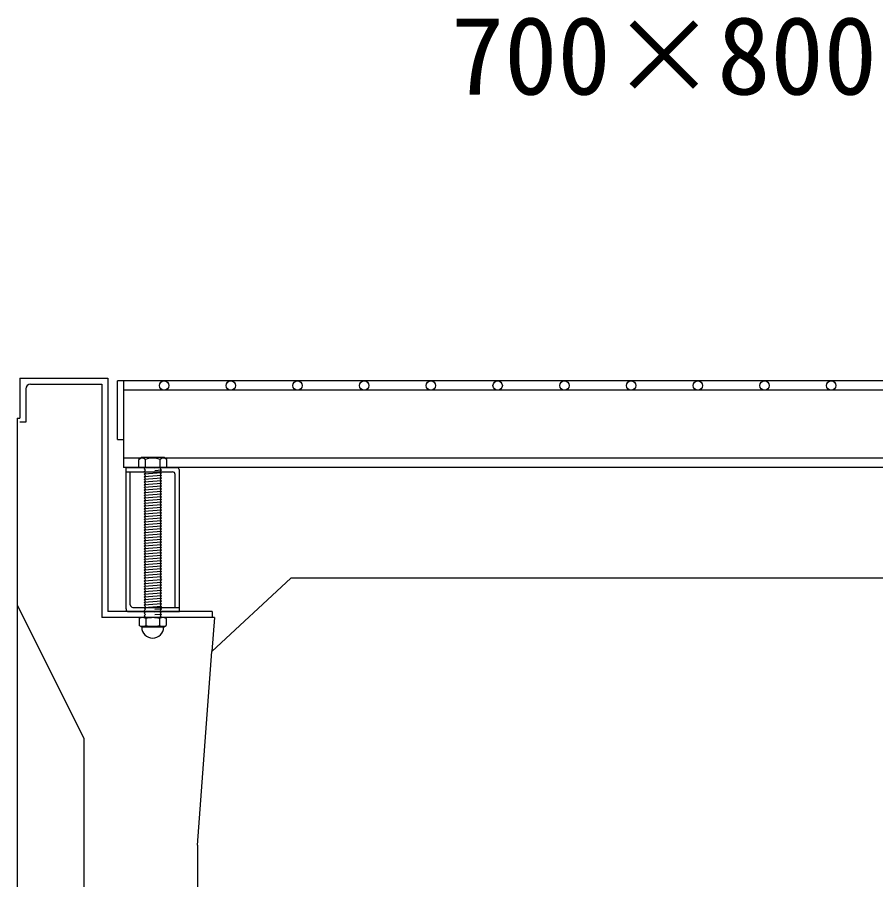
# Model space of a CAD drawing. Units: millimetres, scale not verified. Extents: x -16800 to 16800, y -5940 to 5940.
# Drawn here: x -11135 to -10492, y -1106 to -459 of the extents above; entities that cross this region are included whole.
import ezdxf
from ezdxf.enums import TextEntityAlignment as Align

# ---------------------------------------------------------------- set-up
doc = ezdxf.new("R2010")
doc.units = ezdxf.units.MM
doc.header["$LTSCALE"] = 20
doc.linetypes.add('DOTTED', pattern=[1.75, 0.25, -1.5])
for name, color, linetype, lineweight in [('0-2_HATCH', 6, 'Continuous', 25), ('0-5_OUTLINE', 3, 'Continuous', 25), ('0-6_TXT', 7, 'Continuous', 25)]:
    doc.layers.add(name, color=color, linetype=linetype, lineweight=lineweight)
doc.styles.add('ＭＳ ゴシック', font='')
doc.styles.get('ＭＳ ゴシック').set_extended_font_data('MS Gothic')

msp = doc.modelspace()

# ---------------------------------------------------------------- linework, layer by layer
at = {"layer": '0-2_HATCH'}
for p, q in [((-11067, -729.85), (-11067, -904.85)), ((-11125, -734.35), (-11071.5, -734.35)), ((-11071.5, -734.35), (-11071.5, -909.35)), ((-10240, -731.85), (-11060, -731.85)), ((-11060, -775.85), (-11060, -731.85)), ((-11055.5, -731.85), (-11055.5, -796.85)), ((-11128.5, -737.85), (-11128.5, -762.85)), ((-10244.5, -738.85), (-11055.5, -738.85)), ((-11128.5, -762.85), (-11133, -762.85)), ((-11060, -775.85), (-11055.5, -775.85)), ((-11042.68, -789.85), (-11055.5, -789.85)), ((-11042, -789.35), (-11044, -790.85)), ((-11044, -796.85), (-11044, -790.85)), ((-11043.67, -790.57), (-11042, -789.35)), ((-11025, -789.35), (-11042, -789.35)), ((-11039, -796.85), (-11039, -790.85)), ((-11028, -796.85), (-11028, -790.85)), ((-11023.32, -790.57), (-11025, -789.35)), ((-10275.68, -789.85), (-11024.32, -789.85)), ((-11023, -796.85), (-11023, -790.85)), ((-10244.5, -796.85), (-11055.5, -796.85)), ((-11053.5, -902.85), (-11053.5, -796.85)), ((-11053.5, -796.85), (-11015.5, -796.85)), ((-11053.5, -800.05), (-11018.7, -800.05)), ((-11050.3, -899.65), (-11050.3, -800.05)), ((-11023, -796.85), (-11044, -796.85)), ((-11040, -796.85), (-11027, -796.85)), ((-11040, -797.85), (-11039, -796.85)), ((-11039, -798.85), (-11040, -797.85)), ((-11040, -799.85), (-11039, -798.85)), ((-11039, -800.85), (-11040, -799.85)), ((-11040, -801.85), (-11039, -800.85)), ((-11027, -800.85), (-11040, -801.85)), ((-11028, -797.85), (-11027, -796.85)), ((-11027, -798.85), (-11028, -797.85)), ((-11028, -801.85), (-11027, -800.85)), ((-11013.5, -904.85), (-11013.5, -798.85)), ((-11039, -802.85), (-11040, -801.85)), ((-11040, -803.85), (-11039, -802.85)), ((-11027, -802.85), (-11040, -803.85)), ((-11039, -804.85), (-11040, -803.85)), ((-11040, -805.85), (-11039, -804.85)), ((-11027, -804.85), (-11040, -805.85)), ((-11039, -806.85), (-11040, -805.85)), ((-11040, -807.85), (-11039, -806.85)), ((-11027, -806.85), (-11040, -807.85)), ((-11039, -808.84), (-11040, -807.85)), ((-11027, -802.85), (-11028, -801.85)), ((-11028, -803.85), (-11027, -802.85)), ((-11027, -804.85), (-11028, -803.85)), ((-11028, -805.85), (-11027, -804.85)), ((-11027, -806.85), (-11028, -805.85)), ((-11016.7, -901.65), (-11016.7, -802.05)), ((-11027, -808.84), (-11040, -809.85)), ((-11040, -809.85), (-11039, -808.84)), ((-11027, -810.85), (-11040, -811.85)), ((-11039, -812.84), (-11040, -811.85)), ((-11040, -813.84), (-11039, -812.84)), ((-11027, -812.85), (-11040, -813.85)), ((-11039, -814.84), (-11040, -813.84)), ((-11028, -809.85), (-11027, -808.84)), ((-11027, -810.85), (-11028, -809.85)), ((-11028, -811.85), (-11027, -810.85)), ((-11027, -812.85), (-11028, -811.85)), ((-11028, -813.85), (-11027, -812.85)), ((-11028, -813.85), (-11027, -814.85)), ((-11040, -815.84), (-11039, -814.84)), ((-11027, -814.85), (-11040, -815.85)), ((-11039, -816.84), (-11040, -815.84)), ((-11027, -816.84), (-11040, -817.84)), ((-11040, -817.84), (-11039, -816.84)), ((-11039, -818.84), (-11040, -817.84)), ((-11027, -818.84), (-11040, -819.84)), ((-11040, -819.84), (-11039, -818.84)), ((-11039, -820.84), (-11040, -819.84)), ((-11027, -820.84), (-11040, -821.84)), ((-11040, -821.84), (-11039, -820.84)), ((-11028, -815.85), (-11027, -814.85)), ((-11028, -815.85), (-11027, -816.84)), ((-11028, -817.84), (-11027, -816.84)), ((-11028, -817.84), (-11027, -818.84)), ((-11028, -819.84), (-11027, -818.84)), ((-11028, -819.84), (-11027, -820.84)), ((-11028, -821.84), (-11027, -820.84)), ((-11039, -822.84), (-11040, -821.84)), ((-11027, -822.84), (-11040, -823.84)), ((-11040, -823.84), (-11039, -822.84)), ((-11039, -824.84), (-11040, -823.84)), ((-11027, -824.84), (-11040, -825.84)), ((-11040, -825.84), (-11039, -824.84)), ((-11039, -826.84), (-11040, -825.84)), ((-11027, -826.84), (-11040, -827.84)), ((-11040, -827.84), (-11039, -826.84)), ((-11028, -821.84), (-11027, -822.84)), ((-11028, -823.84), (-11027, -822.84)), ((-11028, -823.84), (-11027, -824.84)), ((-11028, -825.84), (-11027, -824.84)), ((-11028, -825.84), (-11027, -826.84)), ((-11028, -827.84), (-11027, -826.84)), ((-11039, -828.84), (-11040, -827.84)), ((-11027, -828.84), (-11040, -829.84)), ((-11040, -829.84), (-11039, -828.84)), ((-11039, -830.84), (-11040, -829.84)), ((-11027, -830.84), (-11040, -831.84)), ((-11040, -831.84), (-11039, -830.84)), ((-11039, -832.84), (-11040, -831.84)), ((-11027, -832.84), (-11040, -833.84)), ((-11040, -833.84), (-11039, -832.84)), ((-11039, -834.84), (-11040, -833.84)), ((-11028, -827.84), (-11027, -828.84)), ((-11028, -829.84), (-11027, -828.84)), ((-11028, -829.84), (-11027, -830.84)), ((-11028, -831.84), (-11027, -830.84)), ((-11028, -831.84), (-11027, -832.84)), ((-11028, -833.84), (-11027, -832.84)), ((-11028, -833.84), (-11027, -834.84)), ((-11027, -834.84), (-11040, -835.84)), ((-11040, -835.84), (-11039, -834.84)), ((-11039, -836.84), (-11040, -835.84)), ((-11027, -836.84), (-11040, -837.84)), ((-11040, -837.84), (-11039, -836.84)), ((-11039, -838.84), (-11040, -837.84)), ((-11027, -838.84), (-11040, -839.84)), ((-11040, -839.84), (-11039, -838.84)), ((-11039, -840.84), (-11040, -839.84)), ((-11028, -835.84), (-11027, -834.84)), ((-11028, -835.84), (-11027, -836.85)), ((-11028, -837.84), (-11027, -836.84)), ((-11028, -837.84), (-11027, -838.84)), ((-11028, -839.84), (-11027, -838.84)), ((-11028, -839.84), (-11026.99, -840.85)), ((-11027, -840.85), (-11040, -841.85)), ((-11040, -841.85), (-11039, -840.85)), ((-11039, -842.85), (-11040, -841.85)), ((-11026.99, -842.85), (-11039.99, -843.85)), ((-11039.99, -843.85), (-11038.99, -842.85)), ((-11038.99, -844.85), (-11039.99, -843.85)), ((-11026.99, -844.85), (-11039.99, -845.85)), ((-11039.99, -845.85), (-11038.99, -844.85)), ((-11038.99, -846.85), (-11039.99, -845.85)), ((-11026.99, -846.85), (-11039.99, -847.85)), ((-11039.99, -847.85), (-11038.99, -846.85)), ((-11028, -841.85), (-11027, -840.85)), ((-11027.99, -841.85), (-11026.99, -842.85)), ((-11027.99, -843.85), (-11026.99, -842.85)), ((-11027.99, -843.85), (-11026.99, -844.85)), ((-11027.99, -845.85), (-11026.99, -844.85)), ((-11027.99, -845.85), (-11026.99, -846.85)), ((-11027.99, -847.85), (-11026.99, -846.85)), ((-11038.99, -848.85), (-11039.99, -847.85)), ((-11026.99, -848.85), (-11039.99, -849.85)), ((-11039.99, -849.85), (-11038.99, -848.85)), ((-11038.99, -850.85), (-11039.99, -849.85)), ((-11026.98, -850.86), (-11039.98, -851.86)), ((-11039.98, -851.86), (-11038.98, -850.86)), ((-11038.98, -852.86), (-11039.98, -851.86)), ((-11026.98, -852.86), (-11039.98, -853.86)), ((-11039.98, -853.86), (-11038.98, -852.86)), ((-11027.99, -847.85), (-11026.99, -848.85)), ((-11027.99, -849.85), (-11026.99, -848.85)), ((-11027.99, -849.86), (-11026.98, -850.86)), ((-11027.98, -851.86), (-11026.98, -850.86)), ((-11027.98, -851.86), (-11026.98, -852.86)), ((-11027.98, -853.86), (-11026.98, -852.86)), ((-11026.99, -854.85), (-11039.99, -855.85)), ((-11039.99, -855.85), (-11038.99, -854.85)), ((-11038.99, -856.85), (-11039.99, -855.85)), ((-11026.99, -856.85), (-11039.99, -857.85)), ((-11039.99, -857.85), (-11038.99, -856.85)), ((-11038.99, -858.85), (-11039.99, -857.85)), ((-11026.99, -858.85), (-11039.99, -859.85)), ((-11039.99, -859.85), (-11038.99, -858.85)), ((-11038.98, -854.86), (-11039.98, -853.86)), ((-11027.99, -855.85), (-11026.99, -854.85)), ((-11027.99, -855.85), (-11026.99, -856.85)), ((-11027.99, -857.85), (-11026.99, -856.85)), ((-11027.99, -857.85), (-11026.99, -858.85)), ((-11027.99, -859.85), (-11026.99, -858.85)), ((-11027.98, -853.86), (-11026.98, -854.86)), ((-11038.99, -860.85), (-11039.99, -859.85)), ((-11039.98, -861.85), (-11038.98, -860.85)), ((-11026.98, -860.86), (-11039.98, -861.86)), ((-11038.98, -862.85), (-11039.98, -861.86)), ((-11026.98, -862.86), (-11039.98, -863.86)), ((-11039.98, -863.86), (-11038.98, -862.86)), ((-11038.98, -864.86), (-11039.98, -863.86)), ((-11026.98, -864.86), (-11039.98, -865.86)), ((-11039.98, -865.86), (-11038.98, -864.86)), ((-11038.98, -866.86), (-11039.98, -865.86)), ((-11027.99, -859.85), (-11026.98, -860.86)), ((-11027.98, -861.86), (-11026.98, -860.86)), ((-11027.98, -861.86), (-11026.98, -862.86)), ((-11027.98, -863.86), (-11026.98, -862.86)), ((-11027.98, -863.86), (-11026.98, -864.86)), ((-11027.98, -865.86), (-11026.98, -864.86)), ((-11027.98, -865.86), (-11026.98, -866.86)), ((-11026.98, -866.86), (-11039.98, -867.86)), ((-11039.98, -867.86), (-11038.98, -866.86)), ((-11038.98, -868.86), (-11039.98, -867.86)), ((-11026.97, -868.86), (-11039.97, -869.86)), ((-11039.97, -869.86), (-11038.97, -868.86)), ((-11038.97, -870.86), (-11039.97, -869.86)), ((-11039.97, -871.86), (-11038.97, -870.86)), ((-11026.97, -870.87), (-11039.97, -871.87)), ((-11038.97, -872.86), (-11039.97, -871.87)), ((-11027.98, -867.86), (-11026.98, -866.86)), ((-11027.98, -867.86), (-11026.97, -868.86)), ((-11027.97, -869.86), (-11026.97, -868.86)), ((-11027.97, -869.86), (-11026.97, -870.87)), ((-11027.97, -871.87), (-11026.97, -870.87)), ((-11027.97, -871.87), (-11026.97, -872.87)), ((-11026.97, -872.87), (-11039.97, -873.87)), ((-11039.97, -873.87), (-11038.97, -872.87)), ((-11038.97, -874.87), (-11039.97, -873.87)), ((-11026.97, -874.87), (-11039.97, -875.87)), ((-11039.97, -875.87), (-11038.97, -874.87)), ((-11038.97, -876.87), (-11039.97, -875.87)), ((-11026.96, -876.87), (-11039.96, -877.87)), ((-11039.96, -877.87), (-11038.96, -876.87)), ((-11038.96, -878.87), (-11039.96, -877.87)), ((-11026.96, -878.87), (-11039.96, -879.87)), ((-11039.96, -879.87), (-11038.96, -878.87)), ((-11027.97, -873.87), (-11026.97, -872.87)), ((-11027.97, -873.87), (-11026.97, -874.87)), ((-11027.97, -875.87), (-11026.97, -874.87)), ((-11027.97, -875.87), (-11026.96, -876.87)), ((-11027.96, -877.87), (-11026.96, -876.87)), ((-11027.96, -877.87), (-11026.96, -878.87)), ((-11027.96, -879.87), (-11026.96, -878.87)), ((-11038.96, -880.87), (-11039.96, -879.87)), ((-11026.96, -880.88), (-11039.96, -881.88)), ((-11039.96, -881.88), (-11038.96, -880.88)), ((-11038.96, -882.88), (-11039.96, -881.88)), ((-11026.96, -882.88), (-11039.96, -883.88)), ((-11039.96, -883.88), (-11038.96, -882.88)), ((-11038.96, -884.88), (-11039.96, -883.88)), ((-11026.95, -884.88), (-11039.95, -885.88)), ((-11039.95, -885.88), (-11038.95, -884.88)), ((-11027.96, -879.87), (-11026.96, -880.88)), ((-11027.96, -881.88), (-11026.96, -880.88)), ((-11027.96, -881.88), (-11026.96, -882.88)), ((-11027.96, -883.88), (-11026.96, -882.88)), ((-11027.96, -883.88), (-11026.95, -884.88)), ((-11027.95, -885.88), (-11026.95, -884.88)), ((-11038.95, -886.88), (-11039.95, -885.88)), ((-11026.95, -886.88), (-11039.95, -887.88)), ((-11039.95, -887.88), (-11038.95, -886.88)), ((-11038.95, -888.88), (-11039.95, -887.88)), ((-11026.95, -888.88), (-11039.95, -889.88)), ((-11039.95, -889.88), (-11038.95, -888.88)), ((-11038.95, -890.88), (-11039.95, -889.88)), ((-11026.95, -890.89), (-11039.95, -891.89)), ((-11039.95, -891.89), (-11038.95, -890.89)), ((-11038.95, -892.89), (-11039.95, -891.89)), ((-11027.95, -885.88), (-11026.95, -886.88)), ((-11027.95, -887.88), (-11026.95, -886.88)), ((-11027.95, -887.88), (-11026.95, -888.88)), ((-11027.95, -889.88), (-11026.95, -888.88)), ((-11027.95, -889.88), (-11026.95, -890.89)), ((-11027.95, -891.89), (-11026.95, -890.89)), ((-11027.95, -891.89), (-11026.94, -892.89)), ((-11026.94, -892.89), (-11039.94, -893.89)), ((-11039.94, -893.89), (-11038.94, -892.89)), ((-11038.94, -894.89), (-11039.94, -893.89)), ((-11026.94, -894.89), (-11039.94, -895.89)), ((-11039.94, -895.89), (-11038.94, -894.89)), ((-11038.94, -896.89), (-11039.94, -895.89)), ((-11026.94, -896.89), (-11039.94, -897.89)), ((-11039.94, -897.89), (-11038.94, -896.89)), ((-11038.94, -898.89), (-11039.94, -897.89)), ((-11027.94, -893.89), (-11026.94, -892.89)), ((-11027.94, -893.89), (-11026.94, -894.89)), ((-11027.94, -895.89), (-11026.94, -894.89)), ((-11027.94, -895.89), (-11026.94, -896.89)), ((-11027.94, -897.89), (-11026.94, -896.89)), ((-11027.94, -897.89), (-11026.94, -898.89)), ((-10989, -904.85), (-11067, -904.85)), ((-11051.5, -904.85), (-11013.5, -904.85)), ((-11048.3, -901.65), (-11013.5, -901.65)), ((-11026.94, -898.89), (-11039.94, -899.89)), ((-11039.94, -899.89), (-11038.94, -898.89)), ((-11038.94, -900.89), (-11039.94, -899.89)), ((-11026.93, -900.9), (-11039.93, -901.9)), ((-11039.93, -901.9), (-11038.93, -900.9)), ((-11038.93, -902.9), (-11039.93, -901.9)), ((-11039.93, -903.9), (-11038.93, -902.9)), ((-11038.93, -904.9), (-11039.93, -903.9)), ((-11039.93, -905.9), (-11038.93, -904.9)), ((-11027.94, -899.89), (-11026.94, -898.89)), ((-11027.94, -899.89), (-11026.93, -900.9)), ((-11027.93, -901.9), (-11026.93, -900.9)), ((-11027.93, -901.9), (-11026.93, -902.9)), ((-11027.93, -903.9), (-11026.93, -902.9)), ((-11027.93, -903.9), (-11026.93, -904.9)), ((-11027.93, -905.9), (-11026.93, -904.9)), ((-10989, -904.85), (-10989, -909.35)), ((-10987.21, -909.35), (-11071.5, -909.35)), ((-11042.84, -909.35), (-11043.7, -909.99)), ((-11043.7, -909.99), (-11043.7, -915.18)), ((-11024.16, -909.35), (-11042.84, -909.35)), ((-11038.93, -906.9), (-11039.93, -905.9)), ((-11039.93, -907.9), (-11038.93, -906.9)), ((-11038.93, -908.9), (-11039.93, -907.9)), ((-11039.37, -909.35), (-11038.92, -908.9)), ((-11038.6, -909.99), (-11038.6, -915.18)), ((-11028.4, -909.99), (-11028.4, -915.18)), ((-11027.93, -905.9), (-11026.93, -906.9)), ((-11027.93, -907.9), (-11026.93, -906.9)), ((-11027.93, -907.9), (-11026.92, -908.9)), ((-11027.37, -909.35), (-11026.92, -908.9)), ((-11024.16, -909.35), (-11023.29, -909.99)), ((-11023.29, -909.99), (-11023.29, -915.18)), ((-10987.21, -909.35), (-10989.11, -934.69)), ((-11042.01, -916.15), (-11043.7, -915.18)), ((-11042.01, -916.47), (-11042.01, -916.15)), ((-11024.99, -916.15), (-11042.01, -916.15)), ((-11024.99, -916.47), (-11042.01, -916.47)), ((-11024.99, -916.15), (-11023.29, -915.18)), ((-11024.99, -916.47), (-11024.99, -916.15))]:
    msp.add_line(p, q, dxfattribs=at)
at = {"layer": '0-2_HATCH', "linetype": 'DOTTED'}
for p, q in [((-11027, -796.85), (-11040, -797.85)), ((-11027, -798.85), (-11040, -799.85)), ((-11026.93, -902.9), (-11039.93, -903.9)), ((-11026.93, -904.9), (-11039.93, -905.9)), ((-11026.93, -906.9), (-11039.93, -907.9)), ((-11039.37, -909.35), (-11027.37, -909.35)), ((-11026.92, -908.9), (-11032.66, -909.35))]:
    msp.add_line(p, q, dxfattribs=at)
at = {"layer": '0-2_HATCH'}
for points in [[(-11027, -800.85), (-11028, -799.85), (-11027, -798.85)], [(-11027, -808.84), (-11028, -807.85), (-11027, -806.85)], [(-11040, -811.85), (-11039, -810.85), (-11040, -809.85)]]:
    msp.add_lwpolyline(points, dxfattribs=at)
for centre in [(-11025, -735.35), (-10975, -735.35), (-10925, -735.35), (-10875, -735.35), (-10825, -735.35), (-10775, -735.35), (-10725, -735.35), (-10675, -735.35), (-10625, -735.35), (-10575, -735.35), (-10525, -735.35)]:
    msp.add_circle(centre, 3.5, dxfattribs=at)
for centre, radius, start, end in [((-11125, -737.85), 3.5, 90, 180), ((-11041.5, -793.47), 3.62, 46.39563, 133.60437), ((-11033.5, -805.47), 15.62, 69.39075, 110.60925), ((-11025.5, -793.47), 3.62, 46.39563, 133.60437), ((-11018.7, -802.05), 2, 0, 90), ((-11015.5, -798.85), 2, 0, 90), ((-11051.5, -902.85), 2, 180, 270), ((-11048.3, -899.65), 2, 180, 270), ((-11041.15, -914.69), 5.35, 61.49832, 118.50684), ((-11033.5, -929.76), 20.42, 75.52621, 104.47362), ((-11025.85, -914.69), 5.35, 61.49231, 118.50169), ((-11041.15, -910.48), 5.35, 241.49843, 298.50089), ((-11033.5, -916.47), 8.19, 180, 359.99995), ((-11033.5, -895.41), 20.42, 255.52638, 284.47374), ((-11025.85, -910.48), 5.35, 241.49989, 298.5)]:
    msp.add_arc(centre, radius, start, end, dxfattribs=at)
at = {"layer": '0-5_OUTLINE'}
for p, q in [((-11133, -729.85), (-11133, -759.85)), ((-11133, -729.85), (-11067, -729.85)), ((-11135, -759.85), (-11133, -759.85)), ((-11135, -759.85), (-11135, -1729.85)), ((-10370, -879.85), (-10930, -879.85)), ((-11135, -899.85), (-11085, -999.85)), ((-11085, -999.85), (-11085, -1729.85)), ((-11000, -1079.85), (-11000, -1729.85))]:
    msp.add_line(p, q, dxfattribs=at)
msp.add_lwpolyline([(-11000, -1079.85), (-10989.11, -934.69), (-10930, -879.85)], dxfattribs=at)

# ---------------------------------------------------------------- texts
at = {"layer": '0-6_TXT', "style": 'ＭＳ ゴシック'}
msp.add_text('700×800', height=58.65, dxfattribs=at).set_placement((-10810, -534.84), align=Align.BOTTOM_LEFT)

doc.saveas('drawing.dxf')
